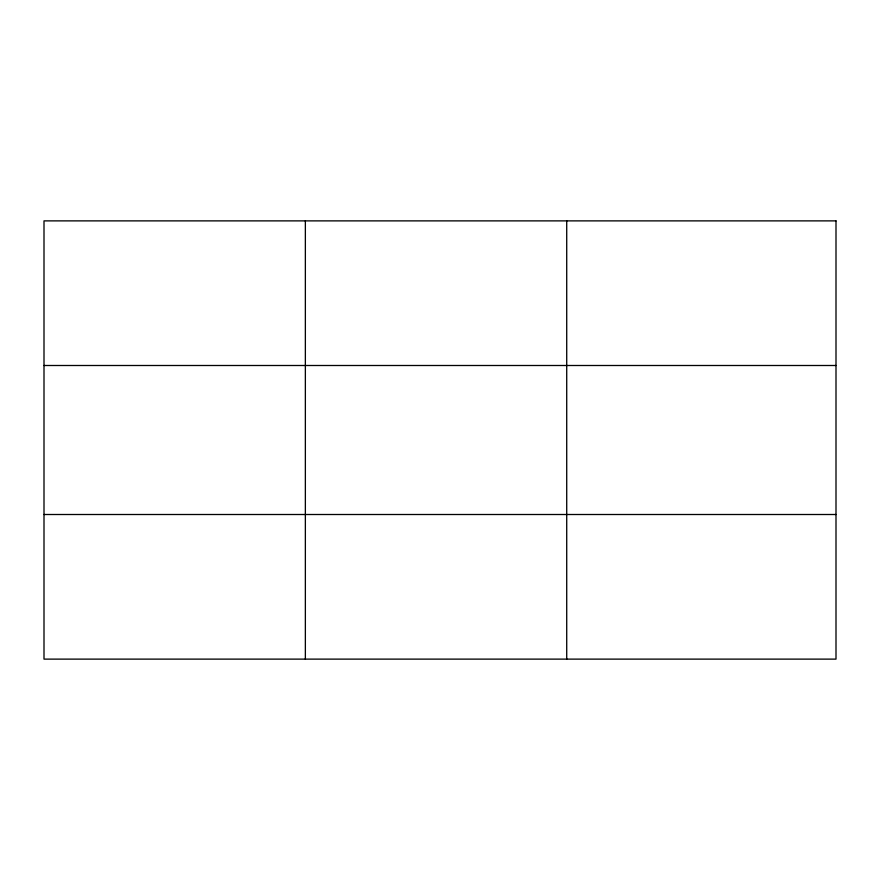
<?xml version="1.0" encoding="UTF-8"?>
<svg xmlns="http://www.w3.org/2000/svg" width="880" height="880" viewBox="0 0 880 880"><rect width="100%" height="100%" fill="white"/><g stroke="black" fill="none" stroke-linecap="round" stroke-linejoin="round"><path stroke-width="1.32" d="M305.36 659.12L305.36 220.88M566.72 659.12L566.72 220.88M44 365.497L836 365.497M44 514.503L836 514.503M836 220.88L836 659.12L44 659.12L44 220.88L836 220.88"/></g></svg>
